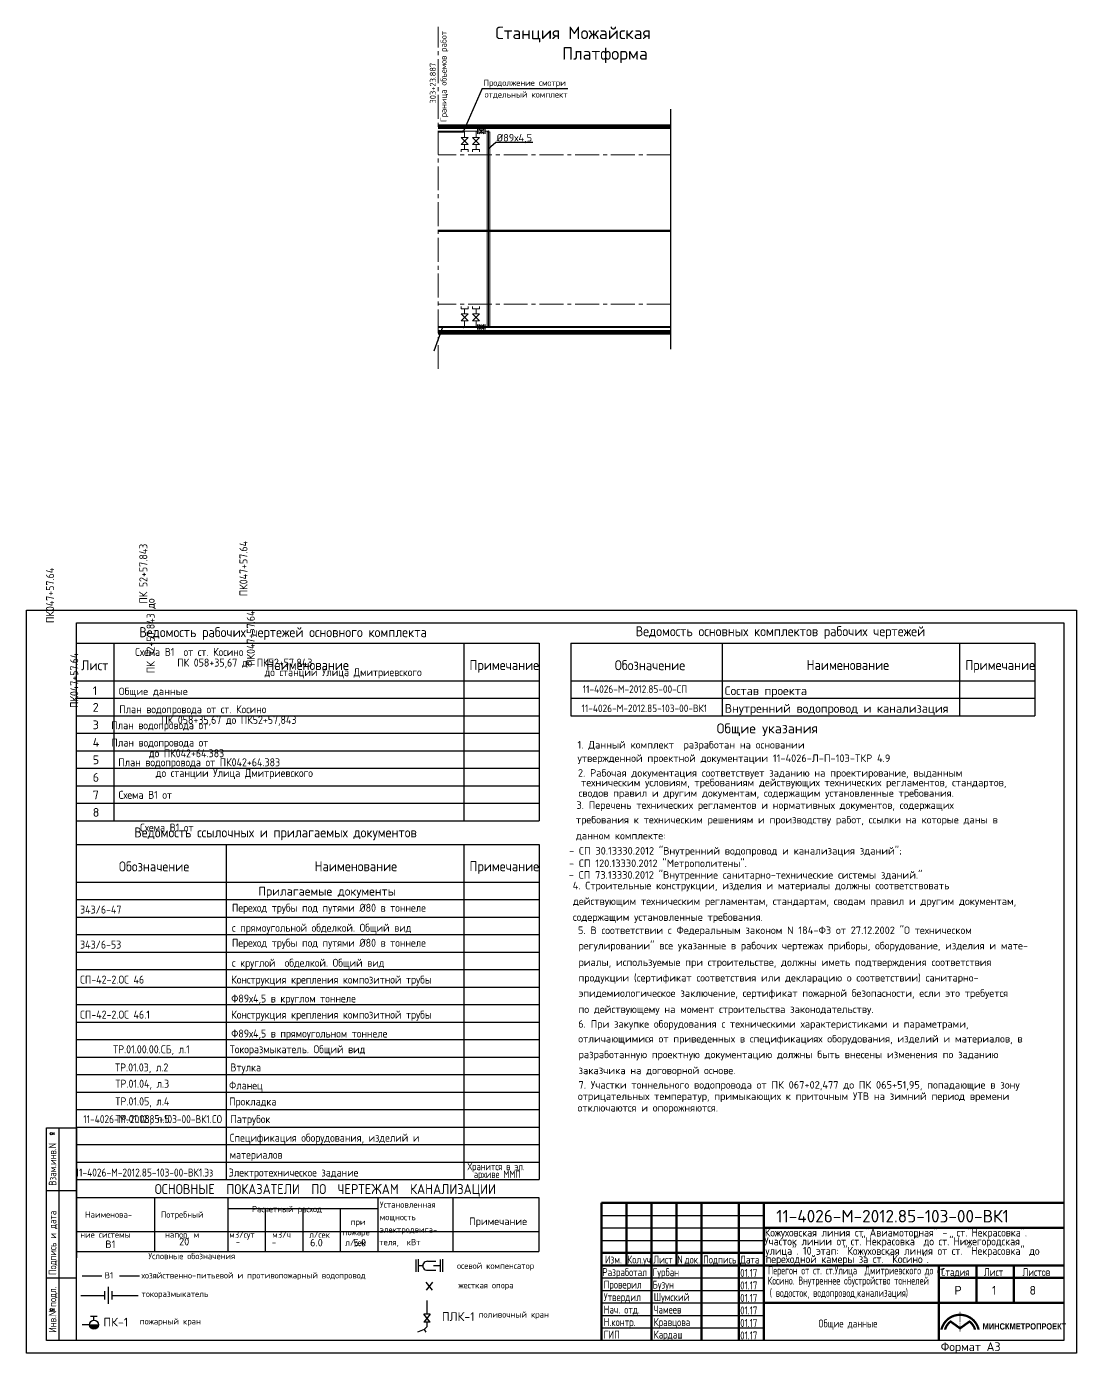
# Paper-space layout 'л2-л8' of a CAD drawing. Header units: millimetres. Extents: x 10032 to 18918, y -3051 to 627.
# Drawn here: x 16501 to 16921, y -1055 to -525 of the extents above; entities that cross this region are included whole.
import ezdxf
from ezdxf.enums import TextEntityAlignment as Align

# ---------------------------------------------------------------- set-up
doc = ezdxf.new("R2010")
doc.units = ezdxf.units.MM
doc.header["$LTSCALE"] = 0.5
for name, pattern in [('CENTER', [2, 1.25, -0.25, 0.25, -0.25]), ('CENTER2', [28.575, 19.05, -3.175, 3.175, -3.175]), ('Геоподоснова$0$12_5020Ж$0${ Cable   Tele }', [0])]:
    doc.linetypes.add(name, pattern=pattern)
for name, color, linetype in [('1', 7, 'Continuous'), ('FORMAT', 7, 'Continuous'), ('NADPISI', 110, 'Continuous'), ('RAZMER', 7, 'Continuous'), ('ВК_надписи', 7, 'Continuous'), ('ВК_сети', 4, 'Continuous')]:
    doc.layers.add(name, color=color, linetype=linetype)
for name, color, linetype, lineweight in [('3_Формат', 4, 'Continuous', 60), ('_Формат', 7, 'Continuous', 35), ('А_Конструкции', 4, 'Continuous', 50), ('А_Текст', 255, 'Continuous', 20), ('АР_Оси', 242, 'CENTER2', 18), ('Сети ВК', 4, 'Continuous', 20)]:
    doc.layers.add(name, color=color, linetype=linetype, lineweight=lineweight)
doc.styles.add('ARIAL', font='arial.ttf')
doc.styles.add('RS-35-10', font='romans.shx', dxfattribs={"height": 3.5})
doc.styles.add('ММП', font='isocpeur.ttf', dxfattribs={"width": 0.9})
doc.styles.add('Стандарт ММП', font='isocpeur.ttf')

# ---------------------------------------------------------------- blocks, each defined once
blk = doc.blocks.new('Логотип')
at = {"layer": 'FORMAT', "color": 172}
for points in [[(-32.48, 6.83, 1, 1, 0), (-32.48, 6.95, 1, 1, -0.788931), (-15.98, 6.95, 1, 1, 0), (-15.98, 6.83, 0, 0, 0)], [(-30.87, 6.83, 1, 1, 0), (-30.87, 6.95, 1, 1, -0.168426), (-28.22, 10.64, 0, 0, 0)], [(-20.02, 10.48, 0.8, 0.8, -0.158796), (-17.58, 6.95, 1, 1, 0), (-17.58, 6.83, 0, 0, 0)]]:
    blk.add_lwpolyline(points, format="xyseb", dxfattribs=at)
for points, const_width in [([(-24.23, 10.14), (-24.23, 14.87)], 0.25), ([(-19.79, 10.65), (-24.23, 7.44), (-28.67, 10.65)], 1), ([(-24.23, 9.24), (-24.23, 9.74)], 0.25), ([(-24.23, 6.02), (-24.23, 8.85)], 0.25)]:
    blk.add_lwpolyline(points, dxfattribs=dict(at, const_width=const_width))
at = {"layer": 'FORMAT', "color": 172, "const_width": 1}
blk.add_lwpolyline([(-17.58, 6.95, 0.168426), (-20.23, 10.64, 0.168426)], format="xyb", dxfattribs=at)
blk = doc.blocks.new('_on_log')
at = {"color": 172, "xscale": 0.9, "yscale": 0.9, "zscale": 0.9}
blk.add_blockref('Логотип', (-19.77, -1.84), dxfattribs=at)
at = {"layer": 'FORMAT', "color": 7, "insert": (-32.53, 6.9), "char_height": 2.5, "width": 31.8132, "attachment_point": 1, "style": 'ARIAL'}
blk.add_mtext('{\\fArial Narrow|b1|i0|c204|p34;МИНСКМЕТРОПРОЕКТ}', dxfattribs=at)

psp = doc.layouts.new('л2-л8')

# ---------------------------------------------------------------- hatches: boundary and pattern name
at = {"layer": 'ВК_сети', "lineweight": 30}
h = psp.add_hatch(color=256, dxfattribs=at)
h.paths.add_polyline_path([(16529.7403, -1043.9189), (16526.1403, -1043.9189, 0.09159777), (16526.2591, -1044.5621), (16529.6215, -1044.5621, 0.09159777)])
h.paths.add_polyline_path([(16529.6215, -1044.5621), (16526.2591, -1044.5621, 0.68812614)])
at = {"layer": 'Сети ВК', "lineweight": 9}
h = psp.add_hatch(color=256, dxfattribs=at)
h.paths.add_polyline_path([(16685.7145, -566.547, -0.41421356), (16685.9645, -566.797, -0.41421356), (16685.7145, -567.047)])
h.paths.add_polyline_path([(16685.7145, -566.547), (16685.7145, -567.047, -0.41421356), (16685.4645, -566.797, -0.41421356)])
h = psp.add_hatch(color=256, dxfattribs=at)
h.paths.add_polyline_path([(16685.7145, -645.1873, 0.41421356), (16685.9645, -644.9373, 0.41421356), (16685.7145, -644.6873)])
h.paths.add_polyline_path([(16685.7145, -645.1873), (16685.7145, -644.6873, 0.41421356), (16685.4645, -644.9373, 0.41421356)])

# ---------------------------------------------------------------- linework, layer by layer
at = {"layer": '_Формат', "color": 1, "lineweight": 60}
for p, q in [((16730.968, -995.2141), (16915.968, -995.2141)), ((16730.968, -1050.2141), (16730.968, -995.2141)), ((16740.968, -1020.2141), (16740.968, -995.2141)), ((16750.968, -1050.2141), (16750.968, -995.2141)), ((16760.968, -1020.2141), (16760.968, -995.2141)), ((16770.968, -1050.2141), (16770.968, -995.2141)), ((16785.968, -1050.2141), (16785.968, -995.2141)), ((16795.968, -1050.2141), (16795.968, -995.2141)), ((16795.968, -1005.2141), (16915.968, -1005.2141)), ((16730.968, -1015.2141), (16795.968, -1015.2141)), ((16730.968, -1020.2141), (16795.968, -1020.2141)), ((16795.968, -1020.2141), (16915.968, -1020.2141)), ((16865.968, -1020.2141), (16865.968, -1050.2141)), ((16880.968, -1020.2141), (16880.968, -1035.2141)), ((16895.968, -1020.2141), (16895.968, -1035.2141)), ((16865.968, -1025.2141), (16915.968, -1025.2141)), ((16795.968, -1035.2141), (16915.968, -1035.2141))]:
    psp.add_line(p, q, dxfattribs=at)
at = {"layer": '_Формат', "color": 1, "lineweight": 25}
for p, q in [((16730.968, -1000.2141), (16795.968, -1000.2141)), ((16730.968, -1005.2141), (16795.968, -1005.2141)), ((16730.968, -1010.2141), (16795.968, -1010.2141)), ((16730.968, -1025.2141), (16795.968, -1025.2141)), ((16730.968, -1030.2141), (16795.968, -1030.2141)), ((16730.968, -1035.2141), (16795.968, -1035.2141)), ((16730.968, -1040.2141), (16795.968, -1040.2141)), ((16730.968, -1045.2141), (16795.968, -1045.2141))]:
    psp.add_line(p, q, dxfattribs=at)
at = {"layer": 'Defpoints', "color": 6, "ltscale": 0.125}
psp.add_line((16758.5767, -557.8836), (16758.5767, -653.8827), dxfattribs=at)
at = {"layer": 'Defpoints', "color": 6, "linetype": 'Continuous', "lineweight": 140}
psp.add_line((16758.5767, -606.4962), (16665.6722, -606.4962), dxfattribs=at)
at = {"layer": 'FORMAT', "color": 1}
for p, q in [((16520.968, -771.4363), (16705.968, -771.4363)), ((16535.968, -842.4363), (16535.968, -771.4363)), ((16675.968, -842.4363), (16675.968, -771.4363)), ((16705.968, -771.4363), (16705.968, -842.4363)), ((16718.7585, -771.4227), (16904.3369, -771.4227)), ((16718.7585, -771.4227), (16718.7585, -800.4227)), ((16779.3369, -800.4227), (16779.3369, -771.4227)), ((16874.3369, -800.4227), (16874.3369, -771.4227)), ((16904.3369, -771.4227), (16904.3369, -800.4227)), ((16520.968, -786.4363), (16705.968, -786.4363)), ((16718.7585, -786.4227), (16904.3369, -786.4227)), ((16718.7585, -800.4227), (16904.3369, -800.4227)), ((16520.968, -851.8912), (16705.968, -851.8912)), ((16580.968, -866.8912), (16580.968, -851.8912)), ((16675.968, -866.8912), (16675.968, -851.8912)), ((16705.968, -851.8912), (16705.968, -866.8912)), ((16520.968, -866.8912), (16705.968, -866.8912)), ((16580.968, -985.8912), (16580.968, -866.8912)), ((16675.968, -985.8912), (16675.968, -866.8912)), ((16705.968, -866.8912), (16705.968, -985.8912)), ((16520.968, -922.8912), (16705.968, -922.8912)), ((16520.968, -929.8912), (16705.968, -929.8912)), ((16520.968, -936.8912), (16705.968, -936.8912)), ((16520.968, -943.8912), (16705.968, -943.8912)), ((16520.968, -950.8912), (16705.968, -950.8912)), ((16520.968, -957.8912), (16705.968, -957.8912))]:
    psp.add_line(p, q, dxfattribs=at)
at = {"layer": 'FORMAT', "color": 1, "lineweight": 30}
for p, q in [((16520.968, -793.4363), (16705.968, -793.4363)), ((16718.7585, -793.4227), (16904.3369, -793.4227)), ((16520.968, -800.4363), (16705.968, -800.4363)), ((16520.968, -807.4363), (16705.968, -807.4363)), ((16520.968, -814.4363), (16705.968, -814.4363)), ((16520.968, -821.4363), (16705.968, -821.4363)), ((16520.968, -828.4363), (16705.968, -828.4363)), ((16520.968, -835.4363), (16705.968, -835.4363)), ((16520.968, -842.4363), (16705.968, -842.4363)), ((16520.968, -873.8912), (16705.968, -873.8912)), ((16520.968, -880.8912), (16705.968, -880.8912)), ((16520.968, -887.8912), (16705.968, -887.8912)), ((16520.968, -894.8912), (16705.968, -894.8912)), ((16520.968, -901.8912), (16705.968, -901.8912)), ((16520.968, -908.8912), (16705.968, -908.8912)), ((16520.968, -915.8912), (16705.968, -915.8912)), ((16520.968, -922.8912), (16705.968, -922.8912)), ((16520.968, -929.8912), (16705.968, -929.8912)), ((16520.968, -936.8912), (16705.968, -936.8912)), ((16520.968, -943.8912), (16705.968, -943.8912)), ((16520.968, -957.8912), (16705.968, -957.8912)), ((16520.968, -964.8912), (16705.968, -964.8912)), ((16520.968, -965.2141), (16520.968, -1017.2141)), ((16520.968, -971.8912), (16705.968, -971.8912)), ((16520.968, -978.8912), (16705.968, -978.8912)), ((16520.968, -985.8912), (16705.968, -985.8912)), ((16520.968, -992.9731), (16705.8604, -992.9731)), ((16552.3037, -1014.6174), (16552.3037, -992.9731)), ((16581.5705, -1014.6174), (16581.5705, -992.9731)), ((16641.5705, -1014.6174), (16641.5705, -992.9731)), ((16671.5705, -1014.6174), (16671.5705, -992.9731)), ((16705.8604, -992.9731), (16705.8604, -1014.6174)), ((16581.5705, -997.4689), (16641.5705, -997.4689)), ((16596.5705, -1014.6174), (16596.5705, -997.4689)), ((16611.5705, -1014.6174), (16611.5705, -997.4689)), ((16626.5705, -1014.6174), (16626.5705, -997.4689)), ((16520.968, -1006.6174), (16705.8604, -1006.6174)), ((16520.968, -1014.6174), (16705.8604, -1014.6174))]:
    psp.add_line(p, q, dxfattribs=at)
at = {"layer": 'FORMAT', "color": 1, "lineweight": 30, "ltscale": 0.5}
for p, q in [((16511.8933, -967.065), (16511.8933, -968.0191)), ((16511.8933, -1037.4588), (16511.8933, -1038.4128))]:
    psp.add_line(p, q, dxfattribs=at)
at = {"layer": 'FORMAT', "color": 1, "lineweight": 30}
for points in [[(16500.968, -1055.2141), (16500.968, -758.2141), (16920.968, -758.2141), (16920.968, -1055.2141), (16500.968, -1055.2141)], [(16520.968, -1050.2141), (16520.968, -763.2141), (16915.968, -763.2141), (16915.968, -1050.2141), (16520.968, -1050.2141)], [(16520.968, -1050.2141), (16508.968, -1050.2141), (16508.968, -965.2141), (16520.968, -965.2141)], [(16513.968, -1050.2141), (16513.968, -965.2141)], [(16508.968, -990.2141), (16520.968, -990.2141)], [(16508.968, -1025.2141), (16520.968, -1025.2141)]]:
    psp.add_lwpolyline(points, dxfattribs=at)
at = {"layer": 'FORMAT', "color": 1, "lineweight": 30, "ltscale": 0.5}
for centre in [(16510.8667, -967.542), (16510.8667, -1037.9358)]:
    psp.add_circle(centre, 0.4775, dxfattribs=at)
at = {"layer": 'NADPISI', "color": 5, "linetype": 'Геоподоснова$0$12_5020Ж$0${ Cable   Tele }', "ltscale": 0.5}
for q in [(16675.7145, -566.7465, 0), (16717.4789, -549.687, 0)]:
    psp.add_line((16683.2467, -549.687, 0), q, dxfattribs=at)
at = {"layer": 'А_Конструкции'}
for p, q in [((16758.5767, -564.3962), (16665.6722, -564.3962)), ((16758.5767, -565.3962), (16665.6722, -565.3962)), ((16758.5767, -646.5962), (16665.6722, -646.5962)), ((16758.5767, -647.5962), (16665.6722, -647.5962))]:
    psp.add_line(p, q, dxfattribs=at)
at = {"layer": 'АР_Оси', "color": 7}
for p, q in [((16665.6722, -661.7515), (16665.6722, -524.9241)), ((16758.5767, -576.1963), (16665.6722, -576.1963)), ((16758.5767, -635.7963), (16665.6722, -635.7963))]:
    psp.add_line(p, q, dxfattribs=at)
at = {"layer": 'ВК_надписи'}
for p, q in [((16688.7412, -571.2358, 0), (16685.7739, -573.7256, 0)), ((16703.4991, -571.2358, 0), (16688.7412, -571.2358, 0)), ((16667.3493, -644.9878, 0), (16663.897, -654.6189, 0)), ((16533.6381, -1028.7655), (16533.6381, -1035.5541)), ((16532.1953, -1030.4626), (16532.1953, -1033.857)), ((16535.081, -1030.4626), (16535.081, -1033.857))]:
    psp.add_line(p, q, dxfattribs=at)
at = {"layer": 'ВК_сети'}
for p, q in [((16656.7722, -1022.8246), (16656.7722, -1017.8592)), ((16657.7634, -1022.6924), (16657.7634, -1017.727)), ((16666.5721, -1022.8246), (16666.5721, -1017.8592)), ((16667.5633, -1022.6924), (16667.5633, -1017.727)), ((16657.7634, -1020.2604), (16659.4712, -1020.2604)), ((16663.7046, -1020.2604), (16666.5721, -1020.2604)), ((16663.3092, -1030.0899), (16660.7902, -1026.8961)), ((16663.3092, -1026.8961), (16660.7902, -1030.0899))]:
    psp.add_line(p, q, dxfattribs=at)
at = {"layer": 'ВК_сети', "lineweight": 30}
for p, q in [((16661.4031, -1018.5469), (16664.7451, -1018.5469)), ((16661.4031, -1022.137), (16664.7451, -1022.137)), ((16661.1576, -1034.18), (16661.1576, -1039.6812)), ((16662.4171, -1039.6812), (16659.8981, -1039.6812)), ((16662.4171, -1042.875), (16659.8981, -1039.6812)), ((16662.4171, -1039.6812), (16659.8981, -1042.875)), ((16526.1403, -1043.9189), (16523.1686, -1043.9189)), ((16526.1403, -1043.9189), (16529.7403, -1043.9189)), ((16526.5984, -1040.466), (16529.2822, -1040.466)), ((16527.9403, -1042.1189), (16527.9403, -1040.466)), ((16662.4171, -1042.875), (16659.8981, -1042.875)), ((16661.1576, -1044.7785), (16660.0861, -1045.8499)), ((16661.1576, -1042.875), (16661.1576, -1044.7785)), ((16660.0861, -1045.8499), (16657.3427, -1046.9476)), ((16660.0861, -1045.8499), (16660.6342, -1046.9476))]:
    psp.add_line(p, q, dxfattribs=at)
at = {"layer": 'ВК_сети', "color": 4, "ltscale": 0.5}
for p, q in [((16523.214, -1024.3208), (16531.1226, -1024.3208)), ((16538.2052, -1024.3208), (16546.1138, -1024.3208)), ((16522.722, -1032.1598), (16532.1953, -1032.1598)), ((16535.081, -1032.1598), (16538.3866, -1032.1598)), ((16538.3866, -1032.1598), (16545.6219, -1032.1598))]:
    psp.add_line(p, q, dxfattribs=at)
at = {"layer": 'ВК_сети', "color": 2, "lineweight": 40, "ltscale": 0.5, "elevation": 0}
for points in [[(16675.757, -567.0047), (16665.6722, -567.0047)], [(16758.5767, -644.9878), (16665.6722, -644.9878)]]:
    psp.add_lwpolyline(points, dxfattribs=at)
at = {"layer": 'ВК_сети', "color": 1, "lineweight": 9, "ltscale": 0.5}
for centre in [(16675.7146, -566.7077), (16675.7146, -645.0266, 0)]:
    psp.add_circle(centre, 0.3, dxfattribs=at)
at = {"layer": 'ВК_сети', "lineweight": 30}
psp.add_circle((16527.9403, -1043.9189), 1.8, dxfattribs=at)
at = {"layer": 'ВК_сети'}
psp.add_arc((16661.2694, -1020.3419), 1.8, 85.740374, 274.259626, dxfattribs=at)
at = {"layer": 'Сети ВК', "lineweight": 9}
for p, q in [((16681.4369, -566.7465, 0), (16675.7145, -566.7465, 0)), ((16676.1797, -566.7465, 0), (16676.1797, -569.2048, 0)), ((16680.8123, -566.7465, 0), (16680.8123, -569.2048, 0)), ((16685.7739, -566.7465, 0), (16684.3729, -566.7465, 0)), ((16685.7145, -566.797, 0), (16685.7739, -573.1079, 0)), ((16676.1797, -572.0049, 0), (16676.1797, -574.0049, 0)), ((16680.8123, -572.0049, 0), (16680.8123, -574.0049, 0)), ((16685.7739, -573.1079, 0), (16685.7739, -636.1423, 0)), ((16685.7739, -638.6264, 0), (16685.7739, -636.1423, 0)), ((16676.1797, -639.7295, 0), (16676.1797, -637.7295, 0)), ((16680.8123, -639.7295, 0), (16680.8123, -637.7295, 0)), ((16685.7145, -644.9373, 0), (16685.7739, -638.6264, 0)), ((16681.4369, -644.9878, 0), (16675.7145, -644.9878, 0)), ((16676.1797, -644.9878, 0), (16676.1797, -642.5295, 0)), ((16680.8123, -644.9878, 0), (16680.8123, -642.5295, 0)), ((16685.7739, -644.9878, 0), (16684.3729, -644.9878, 0))]:
    psp.add_line(p, q, dxfattribs=at)
at = {"layer": 'Сети ВК', "color": 5, "linetype": 'Continuous', "lineweight": 9, "ltscale": 0.3}
for p, q in [((16681.3771, -565.788, 0), (16681.3771, -567.788, 0)), ((16681.8754, -567.7465, 0), (16683.8754, -565.7465, 0)), ((16681.8754, -565.7465, 0), (16683.8754, -567.7465, 0)), ((16681.8754, -565.7465, 0), (16681.8754, -567.7465, 0)), ((16682.8754, -567.7465, 0), (16682.8754, -565.39, 0)), ((16683.8754, -567.7465, 0), (16683.8754, -565.7465, 0)), ((16684.3729, -567.7962, 0), (16684.3729, -565.7962, 0)), ((16685.2739, -635.7963), (16685.2739, -566.7465, 0)), ((16686.2739, -636.1423, 0), (16686.2739, -566.8867, 0)), ((16677.5797, -572.0049, 0), (16674.7797, -569.2049, 0)), ((16674.7797, -572.0049, 0), (16677.5797, -569.2049, 0)), ((16677.5797, -569.2049, 0), (16674.7797, -569.2049, 0)), ((16674.7797, -572.0049, 0), (16677.5797, -572.0049, 0)), ((16682.2123, -572.0049, 0), (16679.4123, -569.2049, 0)), ((16679.4123, -572.0049, 0), (16682.2123, -569.2049, 0)), ((16682.2123, -569.2049, 0), (16679.4123, -569.2049, 0)), ((16679.4123, -572.0049, 0), (16682.2123, -572.0049, 0)), ((16674.7797, -574.0049, 0), (16677.5797, -574.0049, 0)), ((16674.7797, -574.0049, 0), (16674.7797, -575.0049, 0)), ((16677.5797, -574.0049, 0), (16677.5797, -575.0049, 0)), ((16679.4123, -574.0049, 0), (16682.2123, -574.0049, 0)), ((16679.4123, -574.0049, 0), (16679.4123, -575.0049, 0)), ((16682.2123, -574.0049, 0), (16682.2123, -575.0049, 0)), ((16685.2739, -636.1423, 0), (16685.2739, -644.9878, 0)), ((16686.2739, -636.1423, 0), (16686.2739, -644.8476, 0)), ((16674.7797, -637.7295, 0), (16674.7797, -636.7295, 0)), ((16674.7797, -637.7295, 0), (16677.5797, -637.7295, 0)), ((16677.5797, -639.7295, 0), (16674.7797, -642.5295, 0)), ((16674.7797, -639.7295, 0), (16677.5797, -642.5295, 0)), ((16674.7797, -639.7295, 0), (16677.5797, -639.7295, 0)), ((16677.5797, -637.7295, 0), (16677.5797, -636.7295, 0)), ((16679.4123, -637.7295, 0), (16679.4123, -636.7295, 0)), ((16679.4123, -637.7295, 0), (16682.2123, -637.7295, 0)), ((16682.2123, -639.7295, 0), (16679.4123, -642.5295, 0)), ((16679.4123, -639.7295, 0), (16682.2123, -642.5295, 0)), ((16679.4123, -639.7295, 0), (16682.2123, -639.7295, 0)), ((16682.2123, -637.7295, 0), (16682.2123, -636.7295, 0)), ((16677.5797, -642.5295, 0), (16674.7797, -642.5295, 0)), ((16682.2123, -642.5295, 0), (16679.4123, -642.5295, 0)), ((16681.3771, -645.9463, 0), (16681.3771, -643.9463, 0)), ((16681.8754, -643.9878, 0), (16683.8754, -645.9878, 0)), ((16681.8754, -645.9878, 0), (16683.8754, -643.9878, 0)), ((16681.8754, -645.9878, 0), (16681.8754, -643.9878, 0)), ((16682.8754, -643.9878, 0), (16682.8754, -646.3443, 0)), ((16683.8754, -643.9878, 0), (16683.8754, -645.9878, 0)), ((16684.3729, -643.9381, 0), (16684.3729, -645.9381, 0))]:
    psp.add_line(p, q, dxfattribs=at)
at = {"layer": 'Сети ВК', "lineweight": 9}
for centre in [(16685.7145, -566.797, 0), (16685.7145, -644.9373, 0)]:
    psp.add_circle(centre, 0.25, dxfattribs=at)

# ---------------------------------------------------------------- block references
at = {"layer": 'FORMAT', "color": 1}
psp.add_blockref('_on_log', (16915.968, -1050.2141), dxfattribs=at)

# ---------------------------------------------------------------- texts
at = {"layer": '1', "color": 7, "style": 'ММП', "width": 0.8}
for p in [(16584.6845, -1012.2026), (16599.1354, -1012.4066)]:
    psp.add_text('-', height=3, dxfattribs=at).set_placement(p)
at = {"layer": '3_Формат', "color": 5, "lineweight": 50, "style": 'Стандарт ММП'}
for s, p in [('Станция Можайская', (16688.502, -529.882)), ('Платформа', (16715.1928, -538.1202))]:
    psp.add_text(s, height=5, dxfattribs=at).set_placement(p)
at = {"layer": '3_Формат', "color": 7, "lineweight": 30, "style": 'Стандарт ММП', "width": 0.9}
for s, rotation, p in [('ПК 52+57.843', 90, (16549.2821, -755.588)), ('ПК047+57.64', 90.010717, (16589.356, -752.6199, 0)), ('ПК047+57.64', 90.010717, (16511.9931, -763.3417, 0)), ('ПК 52+57.843 до ', 90, (16552.2126, -783.4176)), ('ПК047+57.64', 90.010717, (16592.2864, -780.4495, 0)), ('ПК047+57.64', 90.010717, (16521.6444, -797.3043, 0))]:
    psp.add_text(s, height=3.2, rotation=rotation, dxfattribs=at).set_placement(p)
at = {"layer": '3_Формат', "color": 7, "lineweight": 30, "style": 'Стандарт ММП'}
for s, width, p in [('Схема В1  от ст. Косино  ', 0.9, (16544.4268, -776.5014)), (' ПК 058+35,67 до ПК52+57,843', 0.9, (16559.4338, -780.7686)), ('до станции Улица Дмитриевского', 0.9, (16596.1804, -784.5973, 0)), ('План водопровода от ст. Косино  ', 0.9, (16538.0505, -799.4184)), (' ПК 058+35,67 до ПК52+57,843', 0.9, (16553.0576, -803.6856)), ('План водопровода от ', 0.9, (16534.858, -805.8176)), ('План водопровода от ', 0.9, (16534.9184, -812.7511)), ('до ПК042+64.383', 0.9, (16549.9254, -817.0183)), ('План водопровода от ПК042+64.383', 0.9, (16537.6662, -820.6361)), ('до станции Улица Дмитриевского', 0.9, (16552.6733, -824.9034)), ('Схема В1 от ', 0.9, (16537.7885, -833.6472)), (' Схема В1 от ', 0.9, (16544.5696, -846.7137, 0)), ('343/6-47', 0.9, (16522.4041, -879.522)), ('343/6-53', 0.9, (16522.4041, -893.522)), ('СП-42-2.ОС 46', 0.9, (16522.4041, -907.522)), ('ТР.01.00.00.СБ, л.1', 0.9, (16535.5787, -935.3872)), ('Токоразмыкатель. Общий вид', 0.9, (16582.2279, -935.365)), ('ТР.01.03, л.2', 0.9, (16536.3579, -942.6326)), ('Втулка', 0.9, (16582.5231, -942.6147)), ('ТР.01.04, л.3', 0.9, (16536.4909, -949.1459)), ('Фланец', 0.9, (16581.994, -949.8215)), ('ТР.01.05, л.4', 0.9, (16536.4822, -956.2052)), ('Прокладка', 0.9, (16582.0291, -956.2603)), ('11-4026-М-2012.85-103-00-ВК1.CО', 0.85, (16523.6617, -963.3081)), ('ТР.01.08, л.5', 0.9, (16536.5596, -963.2338)), ('Патрубок', 0.9, (16582.5334, -963.2874)), ('Спецификация оборудования, изделий и ', 0.9, (16582.241, -970.7506)), ('материалов', 0.9, (16582.2293, -977.5366)), ('11-4026-М-2012.85-103-00-ВК1.Эз ', 0.85, (16520.6306, -984.6657)), ('Электротехническое задание', 0.9, (16581.8128, -984.6531)), ('Кожуховская линия ст."Авиамоторная" -  ст."Некрасовка".', 0.9, (16796.2783, -1008.6538)), ('Участок линии от ст."Некрасовка" до ст."Нижегородская ', 0.9, (16796.0824, -1012.1699)), ('улица". 10 этап: "Кожуховская линия от ст. "Некрасовка" до ', 0.9, (16796.505, -1015.9779)), ('переходной камеры за ст. "Косино".', 0.9, (16796.6702, -1019.2496))]:
    psp.add_text(s, height=3.2, dxfattribs=dict(at, width=width)).set_placement(p)
at = {"layer": '3_Формат', "color": 1, "lineweight": 30, "style": 'Стандарт ММП'}
for s, height, width, p in [('Переход трубы под путями %%C80 в тоннеле', 3.2, 0.9, (16583.151, -878.7967)), ('с прямоугольной обделкой. Общий вид', 3.2, 0.9, (16583.151, -886.7967)), ('Переход трубы под путями %%C80 в тоннеле', 3.2, 0.9, (16583.151, -892.7967)), ('с круглой  обделкой. Общий вид', 3.2, 0.9, (16583.151, -900.7967)), ('Конструкция крепления композитной трубы', 3.2, 0.9, (16582.8527, -907.522)), ('Ф89х4,5 в круглом тоннеле', 3.2, 0.9, (16582.8527, -915.081)), ('СП-42-2.ОС 46.1', 3.2, 0.9, (16522.4041, -921.522)), ('Конструкция крепления композитной трубы', 3.2, 0.9, (16582.8527, -921.522)), ('Ф89х4,5 в прямоугольном тоннеле', 3.2, 0.9, (16582.8527, -929.081)), ('Хранится в эл. ', 3, 0.8, (16677.3522, -982.1395)), ('архиве ММП', 3, 0.8, (16679.878, -985.2412)), ('Изм.', 3.2, 0.8, (16732.3451, -1019.4462)), ('Кол.уч.', 3.2, 0.8, (16741.2801, -1019.4462)), ('Лист', 3.2, 0.8, (16751.6858, -1019.4462)), ('N', 3.2, 0.8, (16761.2802, -1019.4462)), ('док.', 3.2, 0.8, (16764.1741, -1019.4462)), ('Подпись', 3.2, 0.8, (16771.6197, -1019.4462)), ('Дата', 3.2, 0.8, (16786.4349, -1019.4462)), ('Разработал', 3.2, 0.8, (16731.3067, -1024.4772)), ('Гурбан', 3.2, 0.8, (16751.3872, -1024.5044)), ('01.17', 3.2, 0.8, (16786.4435, -1024.801)), ('Стадия', 3.2, 0.8, (16866.861, -1024.4462)), ('Лист', 3.2, 0.8, (16883.9444, -1024.4462)), ('Листов', 3.2, 0.8, (16899.3713, -1024.4462)), ('Проверил', 3.2, 0.8, (16731.8574, -1029.4522)), ('Бузун', 3.2, 0.8, (16751.3872, -1029.5044)), ('01.17', 3.2, 0.8, (16786.4435, -1029.801)), ('Утвердил', 3.2, 0.8, (16731.8574, -1034.4522)), ('Шумский', 3.2, 0.8, (16751.8574, -1034.4522)), ('01.17', 3.2, 0.8, (16786.4435, -1034.801)), ('Нач. отд.', 3.2, 0.8, (16731.8574, -1039.4522)), ('Чамеев', 3.2, 0.8, (16751.8574, -1039.4522)), ('01.17', 3.2, 0.8, (16786.4435, -1039.801)), ('Н.контр.', 3.2, 0.8, (16731.8574, -1044.4522)), ('Кравцова', 3.2, 0.8, (16751.8574, -1044.4522)), ('01.17', 3.2, 0.8, (16786.4435, -1044.801)), ('Общие данные', 3.2, 0.8, (16817.7657, -1045.0002)), ('ГИП', 3.2, 0.8, (16731.8574, -1049.4522)), ('Кардаш', 3.2, 0.8, (16751.8574, -1049.4522)), ('01.17', 3.2, 0.8, (16786.4435, -1049.801))]:
    psp.add_text(s, height=height, dxfattribs=dict(at, width=width)).set_placement(p)
at = {"layer": '3_Формат', "color": 5, "lineweight": 50, "style": 'Стандарт ММП'}
psp.add_text('11-4026-М-2012.85-103-00-ВК1', height=5, rotation=360, dxfattribs=at).set_placement((16800.8689, -1003.0039))
at = {"layer": '3_Формат', "color": 1, "lineweight": 30, "style": 'Стандарт ММП'}
for s, p in [('В1', (16532.4953, -1013.2225)), ('20', (16561.9659, -1012.2026)), ('6.0', (16614.3807, -1012.5672)), ('5.0', (16631.6701, -1012.6106))]:
    psp.add_text(s, height=3, dxfattribs=at).set_placement(p)
at = {"layer": '3_Формат', "color": 2, "lineweight": 30, "style": 'Стандарт ММП'}
for s, width, p in [('Перегон от ст. ст.Улица  Дмитриевского до ст.', 0.7, (16797.54, -1023.7927)), ('Косино. Внутреннее обустройство тоннелей', 0.64, (16797.4716, -1027.8702)), ('( водосток, водопровод,канализация)', 0.7, (16798.2687, -1032.7717))]:
    psp.add_text(s, height=3.2, dxfattribs=dict(at, width=width)).set_placement(p)
at = {"layer": 'FORMAT', "color": 1, "lineweight": 30, "style": 'RS-35-10', "width": 0.8}
for s, p in [('Взам.инв.N', (16512.8658, -988.3241)), ('Подпись и дата', (16512.8658, -1024.0257))]:
    psp.add_text(s, height=3, rotation=90, dxfattribs=at).set_placement(p)
psp.add_text('Инв.N подл.', height=3, rotation=90, dxfattribs=at).set_placement((16512.8658, -1037.8343), align=Align.CENTER)
at = {"layer": 'FORMAT', "color": 1, "style": 'Стандарт ММП'}
for s, p in [('Р', (16872.1721, -1031.8982)), ('1', (16887.1721, -1031.8982)), ('8', (16902.1721, -1031.8982))]:
    psp.add_text(s, height=3.5, dxfattribs=at).set_placement(p)
at = {"layer": 'NADPISI', "color": 5, "linetype": 'CENTER', "ltscale": 0.5, "style": 'Стандарт ММП'}
for s, p in [('Продолжение смотри', (16683.7444, -548.5818, 0)), ('отдельный комплект', (16684.1802, -553.254, 0))]:
    psp.add_text(s, height=2.5, dxfattribs=at).set_placement(p)
at = {"layer": 'RAZMER', "color": 1, "ltscale": 0.5, "style": 'Стандарт ММП'}
psp.add_text('Формат А3', height=3.5, dxfattribs=at).set_placement((16866.645, -1054.4462))
at = {"layer": 'А_Текст', "color": 0, "linetype": 'Continuous', "lineweight": 30, "style": 'Стандарт ММП'}
for s, p in [('Граница объемов работ', (16668.9981, -562.9971)), ('303+23.887 ', (16664.6956, -555.6425))]:
    psp.add_text(s, height=2.4, rotation=90, dxfattribs=at).set_placement(p)
at = {"layer": 'ВК_надписи', "style": 'Стандарт ММП'}
for s, height, p in [('%%C89х4,5', 3, (16689.0131, -570.8141, 0)), ('ПЛК-1', 3.5, (16667.095, -1042.3906)), ('ПК-1', 3.5, (16531.7316, -1044.6156))]:
    psp.add_text(s, height=height, dxfattribs=at).set_placement(p)
at = {"layer": 'ВК_надписи', "color": 1, "style": 'Стандарт ММП', "width": 0.9}
for s, height, p in [('Ведомость рабочих чертежей основного комплекта', 4, (16546.0672, -769.0009)), ('Ведомость основных комплектов рабочих чертежей', 4, (16744.6312, -768.619)), ('Лист', 4, (16522.8527, -782.2189)), ('Наименование', 4, (16596.9033, -782.1315)), ('Примечание', 4, (16678.15, -782.1315)), ('Обозначение', 4, (16736.2841, -782.2054)), ('Наименование', 4, (16813.0039, -782.118)), ('Примечание', 4, (16876.5189, -782.118)), ('11-4026-М-2012.85-00-СП', 3, (16723.4579, -791.2785)), ('11-4026-М-2012.85-103-00-ВК1', 3, (16722.9764, -798.948)), ('Ведомость ссылочных и прилагаемых документов', 4, (16544.0462, -849.0801)), ('Обозначение', 4, (16537.9152, -862.6739)), ('Наименование', 4, (16616.1832, -862.5865)), ('Примечание', 4, (16678.15, -862.5865)), ('ОСНОВНЫЕ  ПОКАЗАТЕЛИ  ПО  ЧЕРТЕЖАМ  КАНАЛИЗАЦИИ', 4, (16552.2627, -991.6752))]:
    psp.add_text(s, height=height, dxfattribs=at).set_placement(p)
at = {"layer": 'ВК_надписи', "color": 1, "style": 'Стандарт ММП'}
for s, height, p in [('1', 3.5, (16527.4531, -792.1577)), ('Общие данные', 3, (16537.8527, -792.1577)), ('Состав проекта', 3.5, (16780.2617, -792.1549)), ('2', 3.5, (16527.4531, -798.8093)), ('Внутренний водопровод и канализация', 3.5, (16780.2617, -799.2307)), ('3', 3.5, (16527.4531, -805.8093)), ('Общие указания', 4, (16777.0394, -807.4876)), ('4', 3.5, (16527.4531, -812.8093)), ('1. Данный комплект  разработан на основании ', 3, (16721.3798, -813.5336)), ('5', 3.5, (16527.4531, -819.8093)), ('утвержденной проектной документации 11-4026-Л-П-10Э-ТКР 4.9', 3, (16721.3798, -818.8934)), ('2. Рабочая документация соответствует заданию на проектирование, выданным   ', 3, (16721.5464, -824.7721)), ('6', 3.5, (16527.4531, -826.8093)), ('техническим условиям, требованиям действующих технических регламентов, стандартов, ', 3, (16722.8124, -828.6113)), ('7', 3.5, (16527.4531, -833.8093)), ('сводов правил и другим документам, содержащим установленные требования.', 3, (16721.7956, -832.8284)), ('8', 3.5, (16527.4531, -840.8093)), ('3. Перечень технических регламентов и нормативных документов, содержащих ', 3, (16720.9348, -837.6596)), ('требования к техническим решениям и производству работ, ссылки на которые даны в ', 3, (16720.7184, -843.4859)), ('данном комплекте:', 3, (16720.7184, -849.8524)), ('- СП 30.13330.2012 "Внутренний водопровод и канализация зданий";', 3, (16717.9918, -855.9289)), ('- СП 120.13330.2012 "Метрополитены".', 3, (16717.9648, -860.8998)), ('- СП 73.13330.2012 "Внутренние санитарно-технические системы зданий." ', 3, (16717.8872, -865.5547)), ('Прилагаемые документы', 3.5, (16593.6727, -872.3304)), ('4. Строительные конструкции, изделия и материалы должны соответствовать ', 3, (16719.4282, -869.81)), ('действующим техническим регламентам, стандартам, сводам правил и другим документам,', 3, (16719.5262, -876.0673)), ('содержащим установленные требования.', 3, (16719.5262, -882.4339)), ('5. В соответствии с Федеральным законом N 184-ФЗ от 27.12.2002 "О техническом', 3, (16721.5504, -887.6787)), ('регулировании" все указанные в рабочих чертежах приборы, оборудование, изделия и мате-', 3, (16721.7779, -893.8327)), ('риалы, используемые при строительстве, должны иметь подтверждения соответствия ', 3, (16721.7779, -900.4668)), ('продукции (сертификат соответствия или декларацию о соответствии) санитарно-', 3, (16721.7779, -906.6912)), ('эпидемиологическое заключение, сертификат пожарной безопасности, если это требуется', 3, (16721.7779, -912.8354)), ('по действующему на момент строительства законодательству.', 3, (16721.7779, -919.2672)), ('6. При закупке оборудования с техническими характеристиками и параметрами, ', 3, (16721.6534, -925.1446)), ('отличающимися от приведенных в спецификациях оборудования, изделий и материалов, в', 3, (16721.6698, -931.0663)), ('разработанную проектную документацию должны быть внесены изменения по заданию', 3, (16721.7998, -937.3516)), ('заказчика на договорной основе.', 3, (16721.7998, -943.7297)), ('7. Участки тоннельного водопровода от ПК 067+02,477 до ПК 065+51,95, попадающие в зону', 3, (16721.7746, -949.5056)), ('отрицательных температур, примыкающих к приточным УТВ на зимний период времени ', 3, (16721.53, -954.028)), ('отключаются и опорожняются.', 3, (16721.4076, -958.6785))]:
    psp.add_text(s, height=height, dxfattribs=at).set_placement(p)
at = {"layer": 'ВК_надписи', "color": 2, "style": 'Стандарт ММП'}
for s, height, p in [('Расчетный расход', 2.5, (16591.0979, -998.9151)), ('Установленная', 2.5, (16642.2866, -997.1385)), ('Наименова-', 2.5, (16524.3805, -1001.1107)), ('Потребный', 2.5, (16554.6844, -1001.1107)), ('при', 2.5, (16630.629, -1004.0424)), ('мощность', 2.5, (16642.2866, -1002.1385)), ('Примечание', 3, (16677.9697, -1004.0424)), ('ние системы', 2.5, (16522.4673, -1009.1613)), ('напор, м', 2.5, (16556.3951, -1009.1613)), ('м3/сут', 2.5, (16582.0556, -1009.1613)), ('м3/ч', 2.5, (16599.2551, -1009.1613)), ('л/сек', 2.5, (16614.0107, -1009.1613)), ('пожаре', 2.5, (16627.452, -1008.1391)), ('электродвига-', 2.5, (16642.2866, -1007.1385)), ('л/сек', 2.5, (16628.4295, -1012.3327)), ('теля,  кВт', 2.5, (16642.086, -1012.1385))]:
    psp.add_text(s, height=height, dxfattribs=at).set_placement(p)
at = {"layer": 'ВК_надписи', "color": 5, "style": 'Стандарт ММП'}
for s, p in [('Условные обозначения', (16549.6852, -1017.703)), ('хозяйственно-питьевой и противопожарный водопровод', (16546.9483, -1025.4162)), ('осевой компенсатор', (16673.188, -1021.5814)), ('жесткая опора', (16673.7234, -1029.3715)), ('токоразмыкатель', (16546.947, -1032.8107)), ('поливочный кран', (16681.8316, -1041.0611)), ('пожарный кран', (16546.2671, -1043.8111))]:
    psp.add_text(s, height=2.5, dxfattribs=at).set_placement(p)
at = {"layer": 'ВК_надписи', "ltscale": 0.5, "style": 'Стандарт ММП'}
psp.add_text('В1', height=2.5, dxfattribs=at).set_placement((16532.2551, -1025.4033))

doc.saveas('drawing.dxf')
